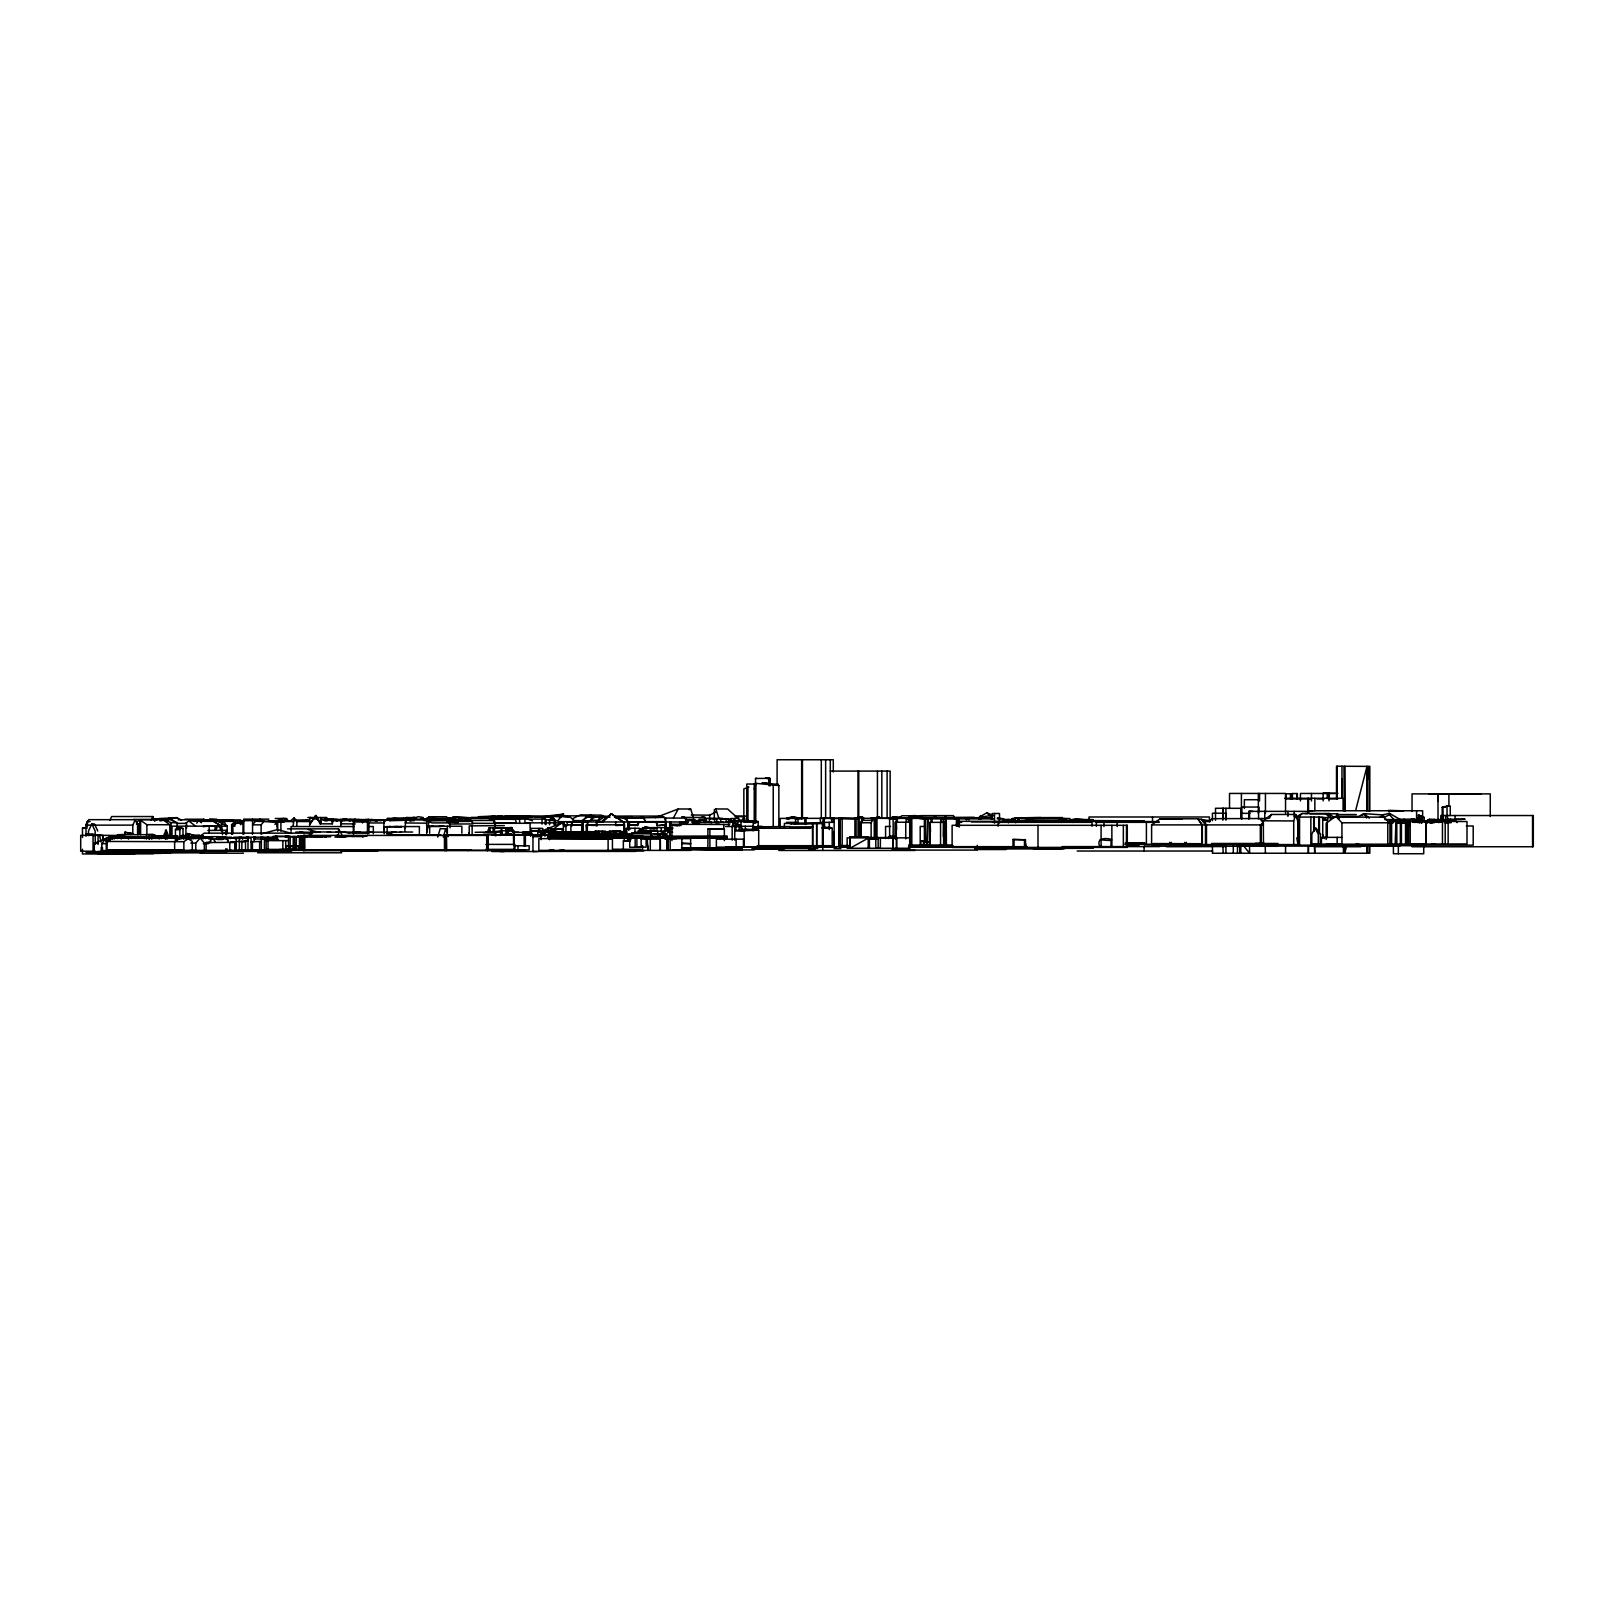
<?xml version="1.0" encoding="UTF-8"?>
<svg xmlns="http://www.w3.org/2000/svg" width="1614" height="1614" viewBox="0 0 1614 1614"><rect width="100%" height="100%" fill="white"/><g stroke="black" fill="none" stroke-linecap="round" stroke-linejoin="round"><path stroke-width="1.5" d="M242.988 834.216L242.988 824.714M368.254 819.387L368.254 821.849L368.315 819.367L365.329 820.82M665.291 821.97L665.291 829.737M514.18 850.517L514.059 830.887L511.759 831.149L510.629 827.72L489.143 827.841L487.509 831.835L501.228 831.432L502.358 827.72M896.678 818.217L896.678 819.912L895.225 818.137L906.947 818.096M1368.934 779.037L1369.055 766.428L1369.055 811.075M1342.243 778.694L1341.96 798.284L1341.96 766.226M943.363 836.375L943.585 822.353L943.827 845.716L943.827 822.353M911.103 832.158L910.821 818.056L911.164 846.059M925.044 827.014L924.661 822.252M587.133 832.481L586.386 824.815L586.386 832.279M624.396 832.481L624.315 824.815L586.386 824.815M1437.731 801.452L1438.013 793.886L1438.013 821.587M945.602 825.783C947.438 823.18 944.029 816.442 945.703 818.298L945.703 845.716M956.275 825.803L956.678 818.318L944.735 817.975M1366.554 817.995L1366.675 816.341L1363.164 814.001L1357.233 817.168M1225.551 818.237L1225.934 813.234L1212.417 813.234L1212.417 820.739M1409.829 826.106L1410.212 821.465M485.733 831.835L494.267 831.835L494.711 827.72M302.564 831.835L299.861 831.815M221.017 830.322L221.38 827.518L219.363 827.518M468.746 834.095L468.907 832.945M669.144 838.049L670.052 831.271L667.611 830.665M487.287 832.441L495.538 832.421L495.054 835.749L495.054 832.763L483.534 832.763M555.478 835.527L556.104 831.351L549.022 831.351M340.312 831.997L342.854 832.017M619.897 834.64L620.502 830.847L613.381 830.847M1417.899 821.587L1419.029 815.171L1417.052 819.609M325.524 817.531L325.524 821.022L321.509 819.327L320.157 823.806L332.242 823.846L332.242 819.408L337.387 820.921L333.594 819.327L321.509 819.327L320.157 823.806L315.517 815.474L309.485 824.774L316.001 815.474L320.742 823.503L320.742 817.531M1419.775 823.14L1420.199 821.042L1422.095 821.042L1421.652 823.12M164.951 836.254L166.262 830.181L162.207 838.271M426.56 825.258L426.923 821.667M427.307 820.053C426.943 822.757 431.402 813.839 426.56 832.703M1344.765 845.797L1344.805 853.241L1346.641 845.998M1355.821 809.845L1366.997 766.388L1366.816 811.075L1366.816 766.428M1391.409 822.999L1391.994 820.739L1389.735 822.999M928.312 818.177L927.364 845.716L927.283 818.177M321.509 819.327L320.157 821.95M274.541 840.39L275.933 835.709L272.988 840.39L273.634 838.715L274.541 839.926L273.25 839.926L273.25 836.314L290.197 836.314L290.137 849.408M437.737 837.061L440.198 828.728L445.726 828.728L448.167 836.617M443.285 837.061L445.726 828.728M332.242 823.846L333.594 819.327M320.742 821.889L314.669 817.531M730.355 822.817C728.136 818.681 734.612 820.618 736.206 824.774L739.474 824.734L738.97 830.665M219.302 821.344L220.109 820.194L232.134 820.235M1293.702 844.566L1293.702 820.941L1295.78 814.465L1271.469 814.465L1263.318 820.759L1263.459 844.566M736.206 824.774L735.621 831.049M289.995 821.324L294.192 817.814L293.022 826.368M754.242 788.923L755.937 783.758L754.242 783.839L754.242 823.483M426.661 819.549L428.941 816.745L446.352 816.745L449.903 819.791M505.606 817.753L510.105 816.018L510.71 817.713L510.165 815.958L505.969 817.834M733.644 821.829L732.171 826.509L732.171 840.168M511.719 819.367L515.269 819.307L516.48 822.958L493.743 822.878M154.883 834.72L152.967 835.971L163.68 835.729L160.351 836.294M613.966 832.098L615.701 831.634M524.873 817.753L529.796 816.018L530.845 817.047M210.688 821.344L211.918 819.771L214.864 819.771L227.211 826.166L227.211 833.106M744.256 822.01L748.634 821.304M1431.073 821.405L1432.062 822.979L1432.829 821.546L1430.105 822.979M1309.963 813.819L1337.562 813.819L1335.444 817.128M1322.976 820.295L1327.535 820.154L1329.331 813.496L1302.276 813.496L1296.203 816.825M550.737 831.815L557.778 831.533M450.064 827.841L448.753 819.952L406.748 819.952L405.356 822.958L426.56 823.16M109.853 820.437L111.669 816.543L152.826 816.543L154.662 820.537M151.01 820.457L152.826 816.543M97.768 830.988L94.48 824.008L91.816 823.947L88.488 830.988L88.488 835.548M132.792 825.117L135.354 819.67L88.73 819.67L86.147 825.158L132.792 825.117L132.792 832.421M737.82 830.282L753.738 829.071L752.81 830.665M362.404 822.958L363.715 820.235L389.64 820.073L385.181 820.235L383.89 822.958L369.566 822.958M186.659 835.709L188.656 835.144M1391.026 822.696L1392.136 821.102L1395.969 821.123L1395.162 844.667M860.544 836.758L860.544 822.797L862.663 820.376L862.663 817.047L858.043 817.047L858.043 836.415M548.094 831.815L545.048 831.533M356.23 821.123L358.167 819.468L362.081 820.134M638.014 821.97L637.328 825.682L639.346 821.929L655.889 821.909L657.362 825.682L657.362 821.97M673.482 817.814L678.243 808.977L690.651 808.977L693.576 817.975M1269.431 818.197L1271.469 814.465M1315.067 828.184L1311.819 834.135L1311.819 843.799L1320.353 843.799L1320.353 834.135L1316.096 828.143L1315.067 828.184L1318.315 834.135L1318.315 843.799M966.423 819.872L967.29 818.278L968.925 819.872M159.241 836.113L161.682 835.931M221.703 824.451L223.721 821.001L226.706 826.166M859.294 836.536L859.132 816.987L861.775 817.007L862.663 820.376L871.6 820.356L872.589 818.298M590.421 820.316L592.62 816.684L610.072 817.007M600.327 816.684L598.048 820.316L593.468 820.235M274.965 824.492L276.398 822.252L283.963 822.252M871.136 839.078L871.136 822.716L873.779 818.56L875.333 819.488L875.333 838.554M196.706 823.16L198.905 819.791L201.447 822.757M550.757 818.621L549.527 820.477L553.198 820.477L554.167 819.024L550.757 818.621L550.757 819.872L553.985 816.2L569.984 816.926L574.181 820.699M547.57 832.804L548.074 827.558L550.959 828.708L550.959 830.928L555.377 830.665M1296.768 837.827L1297.999 844.566L1297.999 820.094L1298.725 844.566L1151.609 844.566L1151.609 824.895L1160.143 818.762L1182.215 819.105M1396.211 844.667L1396.211 823.1L1397.845 820.739L1401.981 821.465M1400.367 844.667L1400.367 823.1L1401.981 820.78M1438.215 821.99L1434.261 819.993L1438.377 822.373M639.608 830.322L643.562 828.143M789.629 826.953L812.71 826.792M175.442 839.361L175.442 829.697L176.995 827.498L183.007 828.507L183.007 837.605M179.84 839.361L179.84 829.697L181.373 827.498M1412.714 820.699L1413.844 819.105L1417.475 821.869M1401.416 844.667L1401.416 823.241L1403.03 821.022L1407.126 821.062L1407.206 844.667M1405.552 844.667L1405.552 823.241L1407.126 821.062M1425.808 821.465L1425.808 844.667L1387.778 844.667L1387.778 823.221L1389.432 820.921L1391.611 820.921L1391.611 844.667M1389.936 844.667L1389.936 823.221L1391.611 820.921M225.133 836.879L217.93 836.879L216.316 839.078L223.499 839.098L225.133 836.879L228.32 841.076M1410.212 844.667L1410.212 820.84L1406.662 823.059L1406.662 844.667M1408.598 844.667L1408.598 823.059L1410.212 820.84M121.252 838.998L123.007 836.617L144.655 836.859L143.364 838.372M218.334 837.242L217.144 838.856L218.354 837.242L219.807 838.796M195.657 838.473L196.868 836.839L198.32 838.513L196.969 836.96L195.657 838.433L187.224 838.473M211.293 837.242L210.102 838.836L211.434 837.303L202.194 837.182M172.738 838.412L173.929 836.819L175.401 838.352M1445.841 822.858L1448.585 819.226L1461.477 819.448M215.388 841.782L212.544 838.11L208.246 843.678L203.283 843.678M101.803 850.578L101.803 843.638L106.1 838.11L212.544 838.11M105.656 840.571L108.582 836.839L122.946 836.879M114.211 838.998L115.905 836.839L117.318 838.594L115.905 836.879M622.984 835.144L625.506 834.539M135.818 838.412L137.15 836.698L135.818 838.372M266.149 839.32L267.823 837.182L269.235 838.816L267.823 837.182L266.149 839.361L266.149 850.82M549.829 827.558L548.578 829.152L547.57 828.305M226.626 838.493L219.383 838.433L218.072 836.657L216.316 838.877L211.595 838.877M209.255 838.877L211.01 836.657L218.072 836.657M158.676 838.412L159.927 836.859L161.339 838.493L159.927 836.859L158.676 838.372L151.111 838.352L152.362 836.839L197.372 837.283L196.04 838.655L197.311 837.242M1446.911 823.241L1448.404 821.425L1448.847 822.999M185.63 838.715L186.861 837.222L188.253 838.856L187.042 837.081L185.63 838.614M193.176 838.715L194.426 837.222M993.659 815.716L986.921 812.77L979.194 817.188L981.534 817.188M167.412 837.162L166.121 838.715L167.331 837.303L158.414 837.323L159.826 838.675M264.111 821.264L255.557 821.264L252.551 824.835L261.125 824.835L264.111 821.264L274.521 821.788L277.426 824.492M554.167 820.053L557.476 820.981L561.672 816.2L569.984 816.926M741.048 829.858L742.42 829.192L742.884 830.665L744.094 829.233L744.296 846.987M1444.328 821.365L1448.868 821.546M251.078 841.822L252.066 841.6L252.066 850.558M195.758 850.376L195.758 843.093L200.136 838.029L204.353 842.992L204.353 850.376M1450.704 819.226L1447.536 822.878L1450.704 819.448M410.36 819.549L414.778 817.733L412.054 817.592L411.066 818.742L418.611 816.684L423.393 817.592M737.295 830.564C731.203 829.697 744.357 832.663 745.345 829.253M1449.009 821.223L1447.778 821.425M188.092 838.433L189.403 836.96L210.909 836.879L212.362 838.493L211.01 836.657M230.156 838.675L231.468 837.222L216.922 837.141L218.233 838.877L216.922 837.141M237.944 838.614L239.235 837.202M222.591 838.655L223.902 837.222L225.274 838.675L223.902 837.222L222.591 838.614M609.003 817.108L603.111 817.087L598.048 821.829L601.619 821.829L606.057 817.693M1427.381 823.16L1429.036 821.365L1427.361 821.506M906.362 819.791L909.711 816.159L920.222 816.442M144.715 838.634L146.027 837.222L153.35 837.222M181.393 820.094L176.995 817.673L159.362 818.54L154.46 821.022M1362.196 815.534L1363.971 813.638L1383.218 814.949L1389.251 813.254L1400.286 819.549L1384.832 819.549M914.896 817.693L916.349 816.159M220.997 830.786L220.997 826.166L213.008 820.961L221.683 826.166L221.683 830.786M426.661 818.237L428.941 819.549L430.333 818.116M590.421 821.062L594.335 816.805L603.192 817.491L586.286 816.805L582.291 821.062M243.411 823.543L241.192 823.322M545.936 824.734L546.359 819.448L545.189 819.448M242.483 823.725L237.319 822.212L235.14 824.351L231.629 824.633L231.71 834.156M907.794 818.5L910.659 815.776L919.637 817.471M797.094 818.318L805.245 818.338L805.547 823.039M898.917 818.54L901.822 815.776L910.659 815.776M210.244 821.344L211.918 819.771M199.833 836.334L204.252 833.147L312.491 833.147L306.62 836.617M306.842 837.464L312.41 833.167M602.103 822.131L611.444 813.698L623.912 822.272M602.506 822.131L611.444 813.698M924.54 845.716L928.312 842.165L923.39 841.56L923.39 845.716M341.361 837.101L337.245 835.205L335.026 837.283M336.701 837.182L338.799 835.205M218.879 821.344L220.109 820.194M601.518 821.929L606.703 817.087M1297.192 818.016L1302.276 813.496M543.454 818.318L545.996 816.079L561.874 816.482L512.546 816.462L511.719 819.125M545.936 819.851L549.527 819.892L553.884 816.079M183.128 850.053L106.302 850.053L106.302 841.398L110.539 838.776L112.415 839.381M136.423 822.474L139.692 819.69L162.994 819.69L169.833 824.754L169.833 837.101M370.373 820.82L371.926 819.549L381.247 820.82M426.661 818.601L431.684 818.076L431.967 819.549M821.929 823.422L789.67 823.422M237.319 822.212L235.14 823.987L237.339 822.212L240.567 823.14L240.567 824.714L240.425 823.1M1072.18 819.589L1072.18 820.86L1069.618 818.5L1012.402 818.54L1010.646 820.739M1399.459 819.266L1413.844 819.105M1411.181 819.327L1421.167 819.367L1425.525 821.465L1429.419 819.266L1434.745 819.327M185.348 823.564L188.777 820.961L213.008 820.961M367.589 819.71L342.773 819.307M1449.453 822.615L1454.658 819.246L1465.109 819.287L1462.345 818.762M554.389 828.345L561.228 823.16L565.303 825.279M1263.419 821.102L1260.11 818.702L1263.379 823.322L1261.26 824.895L1261.26 844.566M1263.379 823.322L1260.332 824.895L1260.332 844.566M1334.556 817.108L1336.513 817.148L1341.94 822.777L1389.311 822.777L1383.904 817.148L1334.556 817.108L1326.163 823.322L1326.163 839.502M1380.091 817.249L1383.218 814.949M888.426 838.554L889.475 836.133L894.398 836.113M1380.555 816.946L1384.106 814.364M946.409 845.716L946.268 817.188L945.259 817.087L943.766 818.177L943.585 845.716M943.121 819.448L946.268 817.188M165.374 820.598L169.288 817.814L176.995 817.673M341.321 820.78L343.096 819.549M269.78 839.139L273.634 838.715M107.049 850.053L107.049 841.459L183.855 841.701L188.192 838.735L192.268 841.358L192.268 850.235M789.912 826.55L755.413 826.812L752.951 828.264L810.934 828.264M174.635 841.701L179.013 838.735L174.635 841.479L174.635 850.235M206.108 820.921L203.828 819.226L200.297 821.909M279.888 820.437L282.975 818.399L287.534 819.307M754.404 828.264L755.413 826.812M107.049 841.459L110.115 839.562L110.115 841.479M509.782 817.753L521.746 815.938L523.299 817.753M1412.936 822.353L1418.121 822.172L1417.112 822.212M879.388 816.724L874.606 818.076L879.388 816.724L879.388 818.298M1383.844 817.531L1389.795 814.525L1389.251 813.254M868.655 837.868L850.013 848.258L850.013 836.778M644.975 828.325L649.474 827.78L644.975 827.114L645.297 828.143M689.178 809.744L690.651 808.977M738.889 819.166L727.611 808.977L715.809 808.977L714.336 809.744L714.336 819.771M603.535 817.108L586.286 816.805M691.236 815.009L709.635 815.151L716.051 811.923M453.635 819.549L452.404 819.872L459.909 819.387M793.16 823.987A34.217 7.324 2.8 0 1 802.4 823.765L821.929 823.16M1363.971 813.638L1369.338 818.157M260.076 819.488L262.618 820.78L260.076 819.145M278.354 819.488L280.897 820.78L280.897 831.19M1343.03 846.725L1346.984 844.808M572.627 818.641L580.495 814.868L601.679 815.171L605.169 817.652M992.348 816.906L989.564 815.695L981.332 817.108L980.263 815.897M893.167 819.004L894.317 819.044L889.354 819.065M506.171 835.346L505.767 828.426L511.759 827.558L511.759 831.149M513.615 843.84L513.413 830.948L511.759 828.143L502.539 828.083L511.759 827.558M323.002 836.677L319.895 836.879M321.59 836.798L323.002 836.153M159.927 820.901L169.551 819.327L177.096 822.716L177.096 828.325M165.516 821.082L169.551 819.327M231.629 824.633L235.604 823.079M94.278 852.575L94.278 843.295L107.129 838.009M754.242 783.839L755.655 783.294L755.352 821.123M755.352 783.294L778.856 785.514L778.856 826.166M748.896 787.007L743.852 788.923L743.852 821.647M655.324 817.693L678.243 808.977M450.145 822.333L451.335 821.909M335.369 819.65L346.687 819.145L349.915 821.163M287.11 836.738L290.137 836.698M1068.892 820.658L1075.913 818.802L1084.245 819.589M285.436 836.314L288.724 836.213M520.596 818.359L514.604 818.661L515.592 819.125M547.469 816.805L535.182 817.309L554.127 816.26M514.604 818.661L518.215 819.125M517.247 817.531L530.986 816.623L520.454 817.41M188.374 835.447L185.247 835.507M628.673 817.592L631.639 816.684L614.611 816.785M384.939 820.759L393.897 818.116L404.408 818.56L398.255 819.428M801.391 818.379L791.284 816.966L787.45 818.883L789.569 818.883M1100.203 839.704C1129.78 843.335 1091.568 830.907 1100.203 847.37M733.462 820.033L734.693 820.699M116.995 852.575L121.736 851.284M262.134 833.692L277.588 829.556L291.811 833.49M1442.19 816.704L1442.19 807.282L1447.032 806.032L1450.26 806.032L1450.26 815.534M327.581 819.347C337.064 819.065 345.214 821.385 355.443 819.145L358.712 821.183M1309.337 811.055L1311.012 810.632M450.548 819.065L447.502 819.065M912.757 817.713L921.029 815.635L953.471 815.635L954.762 818.944M338.072 836.899L367.205 835.749L362.605 836.879M324.717 819.347L333.23 819.206M495.579 823.927L494.388 820.457L464.993 820.457L471.006 818.52M503.064 817.552L510.892 815.695L516.863 817.229M495.014 817.531L502.761 815.695M952.764 817.592L974.13 817.309M243.512 841.6L247.991 841.136L241.051 841.6L247.991 841.136M605.391 835.427L607.429 834.983M324.717 837.02L326.21 837.02M643.704 817.572L622.883 818.258L643.704 817.572L645.277 822.151L627.644 821.95L626.131 817.572M655.708 833.853L654.174 834.156L666.925 833.853L548.72 833.692L548.72 838.634L612.412 839.078M1058.824 818.419L1062.617 817.592L1040.405 817.592M768.829 778.311L769.111 785.877M769.636 784.101L769.636 778.311L768.789 784.101L778.352 784.101M755.655 823.281L755.513 778.493L756.643 778.251M386.553 833.752L392.162 832.965L388.369 833.752M277.689 821.566L284.831 820.174L293.022 821.546L277.689 821.566L277.689 831.19M554.207 815.958L563.831 814.102L543.373 816.422L543.373 818.096M680.987 825.622L680.987 822.676L687.241 823.1L687.241 819.448L694.847 819.448L694.847 822.535L699.326 822.555M728.62 826.166L728.62 821.546L731.929 821.284M707.9 849.892L707.9 829.071L724.161 828.688M486.984 817.309L493.319 816.119L499.694 817.37M494.106 817.632L502.115 816.119M623.347 849.287L623.347 841.096L630.993 839.683M630.227 840.208L625.869 841.096L630.247 841.116M409.936 820.356L414.052 820.78M409.714 820.658L414.052 819.872M665.049 838.998L676.569 838.634M155.912 835.971L157.365 835.729L157.365 837.969M448.753 819.952L429.405 820.537M1323.157 800.867L1323.157 793.321L1329.028 793.18L1329.028 800.867M1329.028 793.18L1327.273 793.483L1327.273 798.486M1014.359 818.016L1040.425 817.41M744.316 819.912L745.123 821.486L758.177 821.566L758.177 826.328M1249.075 818.903L1249.075 811.499L1252.787 811.358M82.475 837.484L82.475 828.083L86.631 827.437M330.688 832.037L319.31 831.916M499.997 834.841L511.537 833.57M503.306 834.841L509.479 833.893M640.697 817.854L664.242 817.39L665.694 821.627L645.277 821.647L643.825 817.39M548.72 850.396L553.622 849.67M317.171 836.536L315.012 836.798M291.791 846.402L296.169 845.938L294.918 845.938L295.1 849.63M493.501 817.148L495.881 816.805M235.805 823.059L243.29 823.201M623.993 828.749L630.045 828.567L623.993 828.749L623.993 832.804L625.364 832.804L625.364 828.567M299.094 836.758L302.383 836.536L302.443 849.69L301.092 838.877M300.708 836.758L302.383 836.536L276.498 836.597M559.029 850.396L563.911 849.791M798.527 818.157L797.013 818.338L804.498 818.157M523.582 835.265L530.683 834.398M531.49 834.7L526.729 835.084M530.683 836.294L530.683 831.271L540.972 830.464L541.215 839.683M540.972 830.464L530.683 831.271M331.173 820.699L334.037 820.376M737.295 818.217L738.506 818.096M733.402 821.869L737.396 826.509L737.396 821.566L753.193 821.708L753.193 828.607M626.151 841.257L630.247 840.813M647.234 839.159L650.301 838.836L650.301 850.396M447.986 817.955L452.949 817.915M659.521 825.46L665.957 824.774L656.676 825.682M1079.443 820.295L1081.501 820.094L1078.979 820.094M239.679 821.889L243.795 821.486M505.202 816.866L515.713 815.938M705.076 822.192L709.333 821.829L709.333 818.883L716.777 818.883L716.777 822.212M705.177 822.394L707.235 822.212M426.742 833.389L426.742 826.509L429.647 826.267L461.866 826.227L461.866 833.207M433.137 826.267L431.826 826.227M444.112 826.267L439.311 826.227M1408.114 821.244L1410.071 821.082L1410.111 822.494M286.162 849.448L286.162 846.261L298.207 846.039L299.518 846.261L299.518 849.63M1433.272 822.293L1442.452 821.627L1410.111 821.627M397.306 818.923L405.598 818.338M405.76 818.923L414.011 818.338L386.997 818.52L411.913 819.065L408.867 818.52M1435.007 821.627L1438.76 821.365L1438.76 822.595L1436.036 821.546M420.77 819.065L431.967 818.298M394.583 826.55L398.133 826.55M291.791 846.2L294.918 845.998M195.112 835.507L199.874 835.366L193.801 835.608M384.273 833.732L384.273 826.832L387.138 826.63L419.378 826.55L419.378 833.55M398.739 826.832L401.644 826.55M565.929 832.804L565.929 824.895L582.634 824.774L570.892 824.774L570.892 832.32M352.8 820.719L369.162 819.831M361.395 820.719L377.777 819.831M1002.395 820.699L1013.148 820.497M1414.752 822.353L1418.121 822.172M795.964 818.56L807 817.995L796.448 818.318M605.714 835.184L609.305 835.003M87.761 835.285L98.05 835.084M501.228 831.432L493.138 831.835L493.138 827.7L502.358 828.123L501.228 828.123L501.228 831.432L492.492 831.835M799.818 818.399L799.535 818.379M1442.19 807.282L1445.519 807.202M744.296 830.665L758.701 830.221L758.701 846.987M389.377 820.739L403.298 820.336M746.112 821.324L756.744 821.425L742.864 821.344M338.214 836.859L339.686 836.798L337.951 836.819M896.718 837.868L896.718 848.258M223.721 821.001L199.712 821.082M755.594 827.498L753.133 827.498M305.732 820.255L309.585 820.154M206.128 850.316L206.128 842.548L211.515 842.407M206.128 842.548L235.24 842.367L235.24 850.316M500.441 816.866L505.323 816.745M841.681 818.197L839.784 818.399L839.966 845.534M106.302 841.398L108.582 841.479M641.787 831.008L643.361 831.936L637.974 831.008L656.999 831.19L656.999 827.619M978.81 818.923L981.231 818.883M991.016 818.923L993.437 818.883M937.29 818.096L925.044 817.955L925.851 841.015M550.959 828.708L562.519 828.971L551.201 828.971L548.074 827.558M1407.146 821.889L1403.434 821.566M822.252 827.619L826.751 827.538M726.179 818.722L726.179 822.071L728.459 822.071L728.459 818.722L720.812 818.722L720.812 822.111L723.153 822.03L720.812 821.929M827.215 827.538L829.354 827.518M650.301 838.836L644.389 838.513M133.538 833.752L124.903 832.279L124.903 834.519L117.318 834.741L151.736 834.66L151.736 839.139M829.657 827.518L832.199 828.264L832.199 845.696L757.148 845.696M794.088 818.459L804.075 818.338M349.37 819.468L351.227 819.448M737.396 821.566L738.223 826.509M98.071 844.384L98.05 835.265L80.7 835.386L80.7 851.203L95.569 851.203M616.427 836.516L612.432 836.556L612.432 849.246L640.778 849.287M795.601 818.641L801.896 818.379M582.291 820.86L590.421 820.78M758.177 821.566L747.282 821.284L753.193 821.708M860.544 822.797L871.136 822.716M215.57 820.416L219.867 820.8M726.179 822.111L732.211 822.071M643.925 828.587L647.214 828.567M280.897 820.78L268.287 820.78L278.314 820.981M911.406 846.059L911.406 818.258M1368.591 845.393L1407.569 845.191L1401.598 844.949M413.265 817.209L414.516 817.209M344.65 820.517L335.47 819.408M627.241 820.759L627.644 821.95M688.109 821.909L680.967 821.929L678.969 825.682L670.395 825.137L670.395 821.97M344.064 832.138L347.817 832.804M727.188 836.395L547.59 836.617L547.59 837.969L727.188 837.767L549.466 837.969M681.612 847.733L742.117 848.641L742.117 849.993L681.612 849.085L681.612 847.733L716.475 848.157M742.117 848.641L732.655 848.682L732.655 850.033L742.117 849.993M681.612 849.085L716.475 849.509M1249.075 811.499L1250.971 811.499M332.242 819.408L338.436 819.65M294.353 820.679L303.029 820.679M747.282 821.284L748.331 821.284M1007.822 819.488L1007.822 820.618L1014.964 820.618L1015.67 822.817M958.857 826.65L958.857 821.869L961.722 822.434M587.335 825.117L596.373 825.521L596.373 821.97M82.475 828.083L87.257 828.063M640.334 829.273L639.527 830L643.361 830M609.85 832.743L605.311 832.743L610.112 831.351L610.112 835.81M540.851 833.51L545.25 833.51M148.649 834.478L153.37 834.478L151.736 834.66M299.458 849.509L299.458 836.617L297.682 836.314L299.094 836.597M635.755 836.032L632.002 836.032L636.905 836.334L636.905 847.289M330.688 836.778L309.323 836.677M549.466 836.617L727.349 836.375M1013.007 847.189L1013.007 839.482L1025.475 839.784L1025.475 847.451M230.499 842.367L235.24 842.367M286.767 849.61L288.482 849.61M290.157 849.61L291.71 849.61M294.192 849.61L295.786 849.61M830.302 771.088L890.161 771.088L890.161 818.177M755.513 778.493L769.636 778.311M769.111 778.553L765.54 778.19L770.181 778.553L770.181 785.877M755.937 784.041L746.778 784.041L746.778 821.687M1323.157 793.321L1337.905 793.321M1335.04 793.463L1300.44 793.463L1300.44 800.947M1285.551 793.745L1290.837 793.745L1290.837 798.728M1428.935 794.048L1480.865 794.048M1284.623 798.284L1343.09 798.284L1343.09 810.611M1285.551 798.91L1310.951 798.91M1316.822 798.93L1324.085 798.93M1337.905 798.93L1329.089 798.93L1329.089 793.321M1259.283 799.717L1244.354 799.717L1244.354 808.453M1388.464 810.349L1403.676 810.853L1388.464 810.753M1309.257 810.753L1422.64 810.753L1422.64 818.237M1310.225 811.358L1248.752 811.358L1248.752 818.802M1240.843 813.335L1249.962 813.335M1304.899 813.537L1307.885 813.537M1336.876 814.545L1356.285 814.545M551.806 815.857L594.214 815.857M529.796 816.018L489.93 816.805L525.276 816.724M614.732 816.119L661.861 816.079M736.266 816.079L745.648 816.079M527.738 816.018L532.196 816.946L504.799 816.321L520.233 816.623M600.469 816.2L609.184 816.2M1336.997 816.361L1357.576 816.361M735.076 816.664L744.498 816.664M921.856 816.704L909.711 816.159M901.016 816.987L892.139 816.987L896.859 817.43M934.103 817.209L943.726 818.883M1294.085 817.067L1322.734 817.067L1322.734 838.17M307.85 817.531L326.855 817.531L326.855 821.062M470.965 817.39L499.715 817.471M684.861 817.43L705.177 817.43L706.125 820.578L685.829 820.578L684.861 817.43L681.653 816.765M934.688 817.41L912.435 817.229L922.219 818.883L992.227 818.863L992.227 813.496L999.51 813.496L999.51 823.1M412.054 817.592L406.203 817.592L416.372 818.076M500.663 817.713L476.977 817.471M992.348 817.794L935.252 817.451L943.544 818.843M481.497 818.197L452.727 817.007L481.981 818.399M532.64 820.86L524.953 818.197L519.607 818.197L519.607 823.342M663.072 816.805L665.694 818.076L685.829 818.076L685.829 822.858M807 817.995L805.023 817.995L805.023 823.019M839.966 818.48L857.841 818.762L820.316 818.197L820.316 823.019M859.294 818.116L854.895 818.116L854.895 836.536M861.452 818.076L864.257 818.621L861.775 817.007M870.551 818.217L889.153 818.298M890.06 818.116L959.16 818.177L959.16 826.691L958.857 821.869M974.17 818.197L981.514 818.197M275.207 818.5L286.525 818.399M505.949 818.5L510.589 818.5M704.834 818.298L722.204 818.298M738.647 818.5L731.102 818.5L731.102 821.728M742.682 818.258L745.002 818.258M821.022 818.338L780.167 818.399L780.167 827.78M840.733 818.338L824.068 818.318L824.068 822.353L824.068 818.177M957.506 825.904L957.506 818.48L945.703 818.298L945.925 845.716L945.925 818.177M967.29 818.278L965.535 818.278L966.483 819.226M1268.12 818.5L1212.316 818.681L1209.451 820.759L1197.709 818.802L1160.143 818.762M153.29 818.843L158.152 818.843M399.788 818.863L434.892 819.287L421.234 819.287M452.626 818.621L446.11 818.621L451.94 818.782M873.779 818.56L872.69 818.56L875.333 819.488M997.23 818.863L1003.888 818.863L997.351 817.794M151.958 819.226L156.578 819.226M184.944 819.226L203.828 819.226M268.852 819.145L243.795 819.145L243.795 834.156M489.203 818.903L511.9 818.903M133.458 819.448L154.803 819.448M371.926 819.549L365.51 819.549L374.206 820.275M492.573 819.307L515.269 819.307M1003.363 819.488L1014.964 819.488L1014.964 821.001L1026.746 820.255L1026.06 821.001M178.145 819.791L198.905 819.791M342.148 819.609L388.328 819.811M458.961 819.67L429.97 818.419L452.727 818.419L458.961 819.872M1071.716 819.589L1093.243 819.589M240.587 820.033L201.326 820.033L201.326 821.344L201.972 819.771L200.297 821.344L235.039 821.344L235.039 824.351L234.797 821.344L232.255 820.255M295.08 820.134L307.326 820.134L309.142 821.566L296.835 821.506M333.735 820.134L368.9 820.396M464.993 819.952L468.847 819.952M739.414 820.033L743.852 820.033M1026.06 820.154L1033.303 820.275L1026.746 820.255M302.524 820.537L308.738 820.537M326.633 820.376L344.185 820.316M1061.951 820.255L1054.709 820.941M1079.443 820.598L1087.029 819.589M1429.278 820.255L1449.816 820.255L1448.585 819.226M87.378 821.587L90.142 821.587M209.013 820.638L261.952 820.638M297.864 820.699L302.807 820.699M332.746 820.578L366.358 820.578L356.291 820.194M369.707 820.699L377.797 820.699M423.978 820.598L471.752 820.941L472.821 823.947L450.064 824.028L448.934 820.941L471.752 820.941M88.568 821.244L87.438 821.244L87.378 826.348M1144.346 820.921L1032.496 820.154M193.619 821.324L195.153 821.324M447.017 821.445L469.735 821.445L465.901 820.598M956.981 821.324L1158.832 821.566M1202.995 821.566L1210.359 821.566M274.521 821.788L255.557 821.264M558.545 821.687L587.839 821.687M726.925 821.728L732.171 821.667M971.426 821.889L1068.932 821.889M1153.385 821.768L1158.166 821.768M1405.37 821.687L1408.235 820.921M446.917 822.051L458.336 822.595M688.371 821.97L567.139 821.97L567.139 825.561M694.766 821.97L700.234 821.97M711.895 822.333L704.329 821.97L709.716 821.97M733.805 822.071L714.538 822.232L714.538 818.883M718.956 822.333L692.285 822.535L692.285 819.448M786.543 822.353L797.982 822.353L797.982 818.318M820.8 822.353L834.135 822.353L834.135 846.543L833.611 832.037M992.59 822.333L1090.519 822.333M1095.886 822.333L1159.255 822.333M177.096 822.716L171.023 822.676L163.539 819.327M450.064 822.898L432.169 822.898L426.56 821.102M524.469 822.858L563.548 822.858M680.987 822.676L683.307 822.656M699.326 822.898L692.285 822.535L694.847 822.555M561.228 823.16L542.062 830.928L548.498 831.008M1387.778 823.221L1389.936 823.221M1396.211 823.1L1400.367 823.1M1408.598 823.059L1406.662 823.059L1404.019 819.166M186.578 828.325L186.578 823.382L177.096 823.382L169.288 817.814M494.227 823.301L530.098 823.301M682.661 823.705L684.094 823.685M681.169 823.826L682.661 823.826M1401.416 823.241L1405.552 823.241M136.423 824.028L140.055 824.028L139.914 833.288L139.692 819.69M729.71 824.472L671.928 824.29L671.928 840.591M628.754 824.895L638.014 824.895M1151.609 824.895L1263.459 824.895L1262.39 823.382M215.106 830.443L215.106 826.287L220.472 826.429L220.472 830.322M504.355 825.642L469.23 825.864L469.23 835.144M227.211 826.166L171.992 826.166L171.992 837.747M1466.38 825.985L1473.199 825.985L1473.199 845.151L1243.083 845.151M215.106 826.287L220.472 826.429M353.829 826.55L291.045 826.55L291.045 831.331M368.315 826.55L373.318 826.55L373.318 833.732M426.742 826.509L441.227 826.509M725.614 826.509L741.048 826.509L739.474 824.734M757.591 826.328L762.03 826.328M890.484 826.449L885.582 826.449L885.582 838.554M925.125 826.469L920.202 826.469L920.202 845.716L953.128 845.716M384.273 826.832L401.644 826.63M822.394 827.498L830.625 827.498M644.975 827.114L649.474 827.78M502.539 828.083L510.629 828.083L513.413 830.948L508.854 830.948L507.22 828.143L508.854 830.948M822.131 828.264L832.199 828.264M640.556 828.628L646.649 828.628M654.941 828.628L649.655 828.628L651.572 828.728M183.007 828.507L176.995 827.498M287.595 828.85L338.577 828.85L341.744 834.357M672.594 828.648L670.032 828.648L670.234 850.396M707.9 829.071L724.343 829.071L724.343 840.652M175.442 829.697L179.84 829.697M220.271 830.02L222.147 830.02M207.823 830.443L226.545 830.322L226.545 834.72M505.767 828.426L509.762 830.524L507.22 828.446M595.102 831.129L605.391 831.129L605.391 834.337L607.429 834.337M641.787 831.19L662.809 831.19L662.809 835.729M670.052 831.008L663.354 831.008L663.354 835.588M580.294 831.634L590.764 831.634M610.98 831.674L626.333 831.654M310.756 832.078L315.456 831.916M317.09 831.956L318.583 831.956M391.657 831.876L396.318 832.32M400.171 831.977L412.659 832.057M546.379 831.815L583.098 831.815M587.96 831.856L613.784 831.694M620.341 831.714L623.993 832.804L620.341 832.118L622.923 831.714M295.826 832.098L316.485 832.36M327.4 832.138L401.099 832.138M475.121 832.299L487.287 832.138M512.727 832.199L518.699 832.199M524.167 832.279L531.652 832.279M541.436 832.279L546.016 832.279M557.153 832.441L586.286 832.481M587.435 832.259L596.534 832.259M603.918 832.199L607.126 832.098M620.341 832.118L626.676 832.118M634.968 832.279L638.559 832.279M668.075 832.239L672.675 832.239M514.2 832.441L531.046 832.481M539.076 832.481L546.743 832.481M556.205 832.441L574.705 832.562M578.195 832.521L595.163 832.542M668.075 832.441L670.032 832.441M350.056 832.683L348.14 832.683L355.483 833.207M631.599 832.763L651.088 832.723L651.088 836.052L650.361 832.158L643.361 832.138M353.567 833.167L366.56 833.167M569.863 833.591L572.244 833.591M98.05 835.265L92.2 834.135L85.683 835.386L85.966 833.873M527.758 834.176L532.499 834.176M512.001 834.801L520.253 834.801M545.471 834.66L533.528 834.7L533.528 836.657M389.277 834.942L440.824 834.942M445.706 834.942L536.272 834.882M540.972 834.781L561.188 835.003M577.146 835.063L592.883 835.084M85.966 835.184L121.998 835.507M491.766 835.084L500.562 835.084M508.249 835.104L528.767 835.084M537.805 835.205L545.714 835.205M557.213 835.043L632.809 835.043M93.047 835.386L96.215 835.386M103.054 840.006L103.054 835.527L102.771 840.006M188.858 835.507L180.748 835.669L188.858 835.709M169.087 835.77L177.802 835.77M193.619 835.83L203.404 835.83M300.426 836.012L317.232 836.012M152.22 836.314L163.68 836.113M166.767 836.092L172.012 836.153M195.233 836.052L202.88 836.052M351.852 836.536L362.868 836.536M532.963 836.657L541.759 836.657M285.436 836.738L321.771 836.758M342.531 836.839L345.86 836.839M888.426 836.899L893.167 836.899L893.167 818.217M272.665 837.222L233.727 837.222L235.14 838.856M1341.94 837.363L1321.422 837.363L1321.422 844.102L1341.94 844.102L1341.94 822.777M143.525 837.605L153.31 837.605M158.192 837.605L167.997 837.605M866.395 837.545L891.876 837.545M111.749 838.029L200.136 838.029M206.572 838.029L210.506 838.029M217.93 838.009L234.434 838.029M239.679 838.009L251.078 838.009L251.078 850.558M218.273 838.09L242.665 838.191M612.412 838.634L538.834 838.634L538.834 850.396L690.631 850.396L690.631 838.614L664.827 838.634M869.401 838.695L878.157 839.24L869.401 838.695L869.401 848.258M273.351 839.361L254.104 838.856L254.104 841.701M641.141 839.098L660.328 839.159L660.328 850.396L660.227 833.692M108.4 839.562L110.115 839.562M217.285 839.522L222.51 839.522M1013.007 839.482L1025.475 839.784M266.128 840.612L288.482 840.612M623.347 841.096L628.189 841.257M231.024 841.701L236.269 841.701M237.298 841.499L241.858 841.499L241.858 850.618M252.43 841.701L261.347 841.519M928.312 842.165L923.39 841.56M190.856 843.093L195.758 843.093M1125.2 842.952L1144.346 842.952M1025.475 843.396L1026.282 847.451M1125.906 843.275L1146.404 843.275L1146.404 821.748L1103.996 821.748L1103.996 826.529M1255.389 843.376L1264.085 843.376M681.854 843.658L690.832 843.658L681.693 842.992M1153.385 843.557L1202.107 843.719M1211.549 843.476L1277.945 843.476M1356.285 843.698L1358.584 843.698M1432.223 843.759L1435.068 843.759M101.803 843.638L106.766 843.638M1408.195 844.082L1467.005 843.94L1467.005 821.546L1389.452 820.901M300.063 844.324L304.481 847.068L300.063 844.324L300.063 849.67M485.875 844.384L514.967 844.384L514.967 849.368L485.875 849.368M1124.837 844.283L1193.694 844.283M1326.163 844.183L1426.231 844.183L1426.231 821.566M908.521 845.05L952.361 845.05M1311.355 845.09L1357.576 845.09M839.784 845.534L848.924 845.534M1126.653 845.655L1139.06 845.655M1309.257 845.716L1316.076 845.716M1358.907 845.716L1424.194 845.716M293.042 846.402L289.289 846.018L289.289 849.448M514.16 845.797L529.19 845.797L529.19 849.872L514.16 849.872M909.267 846.059L928.716 846.059M1248.752 846.099L1316.984 846.099M1360.824 846.119L1399.863 846.119M301.354 846.18L304.481 846.18M795.359 846.16L801.533 846.16M1144.83 846.16L1277.36 846.281M299.518 846.261L295.1 846.039M743.852 846.805L848.46 846.704M910.054 846.624L1027.049 846.684M1062.173 846.604L1159.78 846.583M1166.519 846.725L1225.934 846.543M1238.12 846.624L1240.218 846.624M1316.116 846.725L1360.925 846.725M1412.048 846.745L1533.3 846.745L1533.3 815.534L1440.858 815.534L1440.858 820.356M636.642 847.128L646.145 847.128L646.145 839.098L643.038 836.213L629.722 836.294L629.722 847.289L641.141 847.189L641.141 836.334L636.642 836.092M725.614 846.987L762.03 846.987M831.371 846.886L833.51 846.886M840.067 846.886L849.327 846.886M908.46 846.825L1003.888 847.108M787.733 847.31L810.248 847.31M814.324 847.168L836.395 847.168M839.683 847.168L849.105 847.168M987.889 847.774L1015.67 847.774M975.744 848.076L1000.902 848.076M1010.646 848.117L1072.866 848.117M754.404 848.298L817.753 848.359M974.795 848.46L1007.035 848.48M1048.575 848.48L1093.243 848.238M752.104 848.621L785.07 848.5M834.034 848.561L840.894 848.561M1033.283 848.661L1061.73 848.661M752.124 849.125L773.691 849.125M808.574 849.125L815.07 849.125M1001.083 848.944L1064.09 848.883M266.128 849.408L296.411 849.448M681.693 849.489L690.832 849.489M752.951 849.206L783.738 849.206M974.795 849.186L976.571 849.186M279.303 849.509L305.248 849.61M314.71 849.791L320.399 849.791M380.44 849.811L395.773 849.811M404.932 849.771L471.006 849.811M977.216 849.529L1006.147 849.529M238.146 850.053L284.044 850.013M293.607 849.832L450.064 850.114M671.928 849.892L754.404 849.892M891.674 850.094L977.277 850.094L977.277 845.393M107.351 850.376L500.32 850.376M778.775 850.457L915.178 850.457M278.193 850.82L101.218 850.598L101.218 847.572L102.469 847.572L102.469 850.598M525.418 850.517L303.493 850.517L303.493 835.427L488.053 835.427L487.791 850.517M117.015 851.062L291.67 851.082M341.321 851.002L377.797 851.002M559.13 850.982L566.252 850.982M631.599 850.921L643.825 850.921M1077.184 851.022L1212.82 851.022M97.909 851.385L111.83 851.385M242.282 851.425L277.023 851.425M340.796 851.224L354.394 851.224M491.766 851.506L504.254 851.506M532.963 851.486L564.335 851.385M565.445 851.425L635.835 851.405M130.23 851.567L227.211 851.627M499.997 851.506L537.22 851.526M87.277 851.849L148.851 851.849M132.328 852.454L202.718 852.212M86.026 852.535L150.142 852.575M163.276 852.838L201.407 852.838M257.715 852.777L341.744 852.777M111.749 853.1L128.636 853.1M144.877 853.12L170.68 853.12M97.405 853.483L161.198 853.403M200.297 853.201L243.411 853.201M112.173 853.705L153.552 853.705M134.628 854.109L82.475 853.947L82.475 849.246M100.572 854.25L119.113 854.25M1322.976 817.552L1327.535 817.552M511.719 816.866L543.071 816.462L545.189 819.125L545.189 824.391M910.821 818.056L925.125 818.419L861.775 818.298L859.152 817.047M854.371 818.157L841.681 818.258M545.189 819.125L514.604 819.065L512.546 816.462M205.644 821.344L205.018 819.771L211.656 820.437M335.369 820.316L338.436 820.316M715.627 824.27L719.804 824.29M563.387 832.521L563.387 825.178L567.704 825.178M355.907 832.158L360.245 832.158M605.311 832.4L607.53 832.743M339.727 832.138L335.974 832.138M368.315 832.178L371.119 832.138M531.712 833.51L522.896 833.49L522.633 832.098L531.43 832.118M565.909 834.922L570.428 834.942M920.908 845.716L920.908 840.793L925.992 840.813M286.162 846.261L287.393 846.261M189.524 850.437L194.971 850.437M767.235 782.891L762.01 782.871L778.856 785.514M713.287 819.024L716.898 819.044M468.221 820.255L471.692 820.457L472.821 823.301L495.579 823.402M140.055 819.993L146.874 824.693L169.833 824.754M672.957 828.022L668.579 828.002L668.862 829.435M627.321 828.628L630.63 828.648M224.185 833.228L227.534 833.248M467.616 850.437L468.746 850.437M913.847 818.056L913.847 815.554L915.34 815.554M520.233 817.047L504.799 816.321M731.485 819.125L719.138 819.085L715.809 808.977M212.766 821.223L216.357 821.344M624.598 825.117L615.68 825.521L615.68 821.97M1293.702 820.941L1263.459 820.8M755.312 826.751L753.153 826.751M1054.709 820.679L1059.006 820.719M573.212 820.578L582.291 820.638L590.764 814.868L594.497 817.673M355.221 823.947L340.877 823.806L342.168 820.073L412.619 819.872M94.278 843.295L97.889 843.315M1325.356 813.577L1330.319 817.552L1334.294 817.592L1328.685 813.577M653.024 828.648L655.506 828.688M590.421 820.194L592.52 820.235M1383.904 817.148L1381.967 817.108M1061.144 820.255L1067.116 820.82L1064.473 818.54L1067.116 820.82L1064.473 820.275M765.54 778.19L770.181 778.553M335.934 820.114L348.644 820.194M217.123 819.307L209.417 819.307L227.413 820.295M1419.029 815.171L1424.194 817.451L1424.194 822.172M731.303 821.647L728.62 821.546M1424.194 817.451L1418 815.171M448.793 818.056L452.202 818.157M379.895 819.69L387.037 819.952M370.998 819.69L380.521 820.053M347.454 820.194L357.501 820.578M670.395 825.137L677.517 825.581M545.996 816.079L553.965 816.482M920.908 840.793L925.044 841.015M603.737 832.219L607.53 832.421M1322.189 817.794L1327.535 820.154L1322.451 817.794M490.918 820.255L494.388 820.457M615.6 817.652L623.791 818.116L627.644 820.759M546.5 816.281L551.06 816.805L528.847 816.281M1063.787 818.802L1066.592 818.964M379.25 819.811L387.38 820.295M789.307 817.471L785.978 818.641L793.705 816.966L801.896 818.58M412.68 819.387L414.415 819.509M336.479 820.154L340.554 820.437M235.039 821.344L234.797 826.247M635.876 825.48L629.48 824.895L629.48 821.97M85.683 833.873L103.054 835.527M825.622 818.197L826.731 818.197M670.052 831.271L667.611 831.008L667.611 827.619L642.654 827.619L642.654 831.513M557.153 832.32L558.726 832.501M562.297 832.501L560.724 832.441M738.223 821.566L735.823 821.244M298.187 849.852L303.19 850.437M706.468 821.97L711.895 822.656M498.222 816.018L504.799 816.946M563.387 825.178L566.756 825.561L565.929 824.895M582.715 832.481L581.161 832.521M704.329 821.97L706.468 822.333L706.468 819.226L699.064 819.226L699.064 822.515M386.614 819.811L390.507 820.497M364.744 819.811L368.638 820.497M124.903 832.279L133.337 833.752M297.682 836.314L300.769 836.617L300.95 849.69M284.79 836.637L286.606 836.617M286.223 836.637L288.038 836.617M751.781 830.282L745.89 829.132L745.345 830.665L745.345 826.267M406.748 819.952L410.924 820.78M702.009 816.765L705.177 817.43M695.049 821.123L699.931 822.131M310.09 817.471L316.384 818.984M288.442 836.698L287.05 836.597M96.073 834.882L98.05 835.386M876.987 818.419L875.938 818.137L875.938 838.554M470.743 818.399L493.743 818.52L493.743 823.221M957.506 818.48L955.226 817.955M890.484 818.419L888.85 818.298M308.335 829.556L317.131 831.896M229.491 849.852L233.284 850.901M294.676 836.859L293.284 836.456L293.203 849.408M294.959 836.456L296.351 836.859M201.508 837.141L187.163 833.51L198.583 836.98M758.701 830.221L753.213 828.386M310.09 817.531L314.286 818.843M738.97 830L741.048 830.665L741.048 822.071M623.448 834.539L625.143 835.144M686.777 822.01L688.25 822.555M259.652 821.102L256.989 819.811M469.835 819.347L466.749 817.834L458.759 818.459L464.993 820.457M683.247 816.805L685.829 818.076M791.405 824.088L789.67 823.18M276.398 822.252L277.426 829.616M611.04 813.698L623.488 822.272M337.245 835.205L339.808 837.121M1448.464 822.615L1444.389 819.529L1434.16 819.589L1435.512 821.546M188.777 820.961L195.617 826.166M156.316 837L154.863 836.113M1012.402 818.54L1014.964 820.739L1080.069 820.86L1080.069 819.589M647.174 837.989L648.102 850.396L647.718 845.837M428.941 816.745L431.765 819.549M510.629 828.143L513.413 830.948M174.897 837.303L176.309 838.776M1389.23 814.525L1394.012 819.549M225.899 837.242L227.352 838.796M217.93 836.879L219.383 838.493M203.868 836.879L205.341 838.493L203.889 836.839M986.921 812.77L989.564 815.695M182.705 837.263L184.117 838.836M175.401 838.513L173.929 836.819L172.738 838.211L180.304 838.231L181.494 836.859L183.411 838.998M253.781 837.242L255.194 838.897L253.822 837.081M1432.829 821.546L1433.999 822.979M733.745 820.981L736.73 824.653M1242.296 844.223L1249.559 853.241L1249.559 844.586M131.42 838.312L130.129 836.698L128.313 838.998L130.068 836.617L131.42 838.493M181.232 838.634L179.981 837.041L181.232 838.715M172.96 837.041L174.211 838.634M732.796 824.088L734.693 826.509M733.018 824.129L734.854 826.509L734.693 840.168M153.431 834.72L154.379 835.971M294.192 817.814L296.835 821.324L296.835 826.328M270.406 838.715L271.475 840.148M1201.24 819.125L1205.497 824.895L1205.497 844.566M1198.072 819.065L1202.329 824.895L1202.329 844.566M1203.479 820.759L1206.485 824.895L1206.485 844.566M1454.658 819.246L1457.099 822.615M1197.709 818.802L1202.107 824.895L1202.107 844.566M1429.419 819.266L1431.759 822.636M1427.906 819.67L1430.004 822.837M1428.955 819.609L1431.033 822.797M895.649 818.217L896.678 819.912M275.933 835.709L278.597 840.39M1395.969 821.123L1396.796 822.696M135.354 819.67L137.957 825.097M91.816 823.947L95.145 830.988L95.266 844.384M1391.994 820.739L1393.023 822.938L1393.023 821.566M1322.35 834.014L1324.428 838.513M650.361 832.158L652.036 836.052M913.847 815.554L914.856 818.056M1450.865 822.958L1450.865 821.546M1061.144 820.739L1061.83 822.454L1061.83 820.255M1072.18 820.719L1072.866 822.454M214.864 819.771L215.489 820.901M166.262 830.181L168.643 836.254M1337.562 813.819L1339.317 818.459M1392.136 821.102L1392.68 822.696L1392.68 821.465M87.438 823.16L87.075 822.151L86.026 824.472L86.026 836.153M1007.822 820.618L1008.508 822.817L1008.508 819.488M275.691 835.709L277.083 840.39L277.083 836.314M1295.78 814.465L1297.999 822.111M1329.331 813.496L1330.965 819.347M1390.663 820.961L1391.167 822.999M221.38 827.518L222.006 830.322M99.564 835.205L101.057 842.064M165.395 830.181L167.15 838.271M489.143 827.841L489.849 831.835L489.849 827.72M556.104 831.351L556.85 835.951M495.538 832.421L496.002 835.749M620.502 830.847L621.067 834.983M896.295 822.232L896.617 829.374M930.491 831.714L930.128 822.353L930.128 845.716M860.948 822.797L861.069 827.457M598.592 831.129L598.713 836.092L598.592 831.069M595.364 831.129L595.505 836.092M839.098 818.258L839.522 846.543L839.522 818.197M582.251 824.774L582.372 832.239L581.948 821.97M1308.248 845.716L1308.369 853.241L1308.551 845.756M1343.534 845.716L1343.615 853.241L1343.615 845.716M1314.643 853.241L1314.542 845.716L1314.845 853.241M233.949 826.247L233.889 821.344L233.889 826.247M839.522 818.258L839.623 830.04M234.292 826.247L234.534 821.344M232.577 833.994L232.315 824.431M1344.603 811.075L1344.361 766.428L1344.361 811.075M1366.997 853.241L1366.997 845.797L1366.816 853.241M1418.121 821.627L1418.121 822.858M834.135 818.258L834.135 822.353M1532.554 815.534L1532.554 846.745M1490.267 816.543L1490.267 793.886L1412.048 793.886L1412.048 811.499M1455.162 815.534L1454.981 820.336M1448.908 793.886L1448.908 806.193M1448.141 821.546L1448.141 843.94M1447.496 815.534L1447.496 820.336M1447.032 806.032L1447.032 815.534M1445.781 815.534L1445.781 820.336M1445.196 821.506L1445.196 844.082M1444.449 821.223L1444.449 822.656M1443.4 815.534L1443.4 820.336M1443.017 807.262L1443.017 816.664M1442.452 821.506L1442.452 844.082M1441.706 815.534L1441.706 820.235M1432.062 821.546L1432.062 822.979M1426.393 821.506L1426.393 822.817M1423.73 847.168L1423.73 853.725L1393.407 853.725L1393.407 844.99M1422.095 815.958L1422.095 820.921M1421.692 821.627L1421.692 822.858M1420.179 815.917L1420.179 820.88M1416.588 810.753L1416.588 819.609M1402.344 821.566L1402.284 822.979M1398.652 821.566L1398.652 822.979M1398.349 844.99L1398.349 853.725M1397.845 820.739L1397.805 822.091L1394.133 821.566M1396.796 821.465L1396.796 844.667M1391.167 821.566L1391.026 844.667M1369.822 811.055L1369.822 766.388L1336.513 766.226L1336.513 798.668M1369.822 845.797L1369.822 853.241L1212.417 853.241L1212.417 845.736M1369.055 845.797L1369.055 853.241M1344.805 766.428L1344.805 811.075M1344.805 845.797L1344.805 853.241M1344.543 845.797L1344.361 853.241M1337.159 837.363L1337.159 844.102M1337.118 766.226L1337.118 798.668M1330.319 817.552L1330.319 819.186M1327.273 820.134L1327.273 837.706M1319.445 817.067L1319.445 833.47M1318.739 817.067L1318.739 833.47M1314.845 798.284L1314.845 810.773M1314.28 817.067L1314.28 831.129M1313.715 817.067L1313.715 831.129M1313.09 810.753L1311.436 810.753M1311.476 793.463L1311.476 800.988M1310.85 817.067L1310.85 845.191M1308.551 798.284L1308.551 813.274M1307.784 798.284L1307.784 813.133M1299.512 817.067L1299.512 845.191M1299.29 817.067L1299.29 845.191M1297.353 798.547L1297.353 793.543L1292.088 793.543L1292.088 798.91M1297.031 793.543L1297.031 798.91M1294.125 811.358L1294.125 816.361M1292.411 793.543L1292.411 798.547M1290.494 793.745L1290.494 798.91M1287.952 811.358L1287.952 816.361M1285.894 793.745L1285.894 798.728M1285.551 813.375L1285.551 793.442L1229.525 793.442L1229.525 808.392M1285.551 845.756L1285.551 853.241M1265.437 793.442L1265.437 813.375M1265.194 845.756L1265.437 853.241M1264.791 811.358L1264.791 818.903M1259.545 793.442L1259.545 800.968M1259.001 811.822L1259.001 807.061L1241.751 807.04L1241.751 819.085M1258.557 811.358L1258.557 818.903M1258.355 793.442L1258.355 813.315M1249.559 813.335L1249.559 818.177M1241.408 793.442L1241.408 818.48M1240.843 818.399L1240.843 808.332L1215.503 808.271L1215.503 820.235M1240.843 844.586L1240.783 853.241M1240.218 845.817L1240.218 853.241M1239.935 845.696L1239.935 853.241M1237.474 844.243L1237.474 853.241M1233.298 844.243L1233.298 853.241M1225.934 808.271L1225.934 820.235M1225.934 845.736L1225.934 853.241M1223.251 808.332L1223.251 818.298M1223.251 853.241L1222.827 845.736M1222.827 808.271L1222.827 820.235M1209.411 821.849L1209.411 816.987L1089.026 816.987L1089.026 821.849M1186.351 842.347L1186.351 846.382M1184.777 842.347L1184.777 846.382M1171.3 842.326L1171.3 846.361M1169.686 842.326L1169.686 846.361M1152.537 816.987L1152.537 821.849M1144.104 846.119L1144.104 851.022M1126.511 825.319L1126.411 847.37M1123.344 825.319L1123.344 847.37M1117.17 821.748L1117.17 826.529M1111.864 825.319L1111.864 847.37M1111.037 839.704L1111.037 847.37M1101.091 825.319L1101.091 847.37M1096.37 821.365L1096.37 826.267M1091.972 821.365L1091.972 826.267M1088.804 819.589L1088.804 821.284M1079.383 819.589L1079.383 820.86M1038.004 825.299L1038.004 847.451M1024.486 839.482L1024.486 847.189M1014.036 839.805L1014.036 847.451M998.158 821.365L998.158 826.267M994.506 813.496L994.506 823.1M959.422 821.869L959.422 826.65M956.678 818.177L956.678 825.803M945.259 817.087L945.259 818.177M944.533 845.716L944.533 822.353L929.805 822.353L929.805 845.716M943.222 818.177L943.222 822.353M941.325 818.177L941.325 819.932M940.942 818.177L940.942 822.353M940.558 822.353L940.558 845.716M932.045 818.177L932.045 822.353M931.036 818.177L931.036 822.353M924.398 818.177L924.398 843.214M911.648 818.399L911.648 846.059M909.711 846.059L909.711 822.232L895.145 822.232L895.145 838.917M908.985 818.217L908.985 822.232M908.521 818.217L908.521 822.232M906.322 818.217L906.322 822.232M905.736 822.232L905.736 838.917M897.344 818.217L897.344 822.232M896.375 837.868L896.375 848.258M896.295 818.217L896.295 838.917M895.629 822.232L895.629 838.917M889.617 818.217L889.617 836.133M887.115 771.088L887.115 818.177M881.829 771.088L881.829 818.177M880.336 848.258L880.417 837.868L878.157 837.868L878.157 848.258M877.431 771.088L877.431 818.177M876.987 818.076L876.987 838.554M875.797 838.695L875.797 848.258M874.627 819.468L874.627 838.554M874.385 819.307L874.385 838.554M871.802 837.868L871.802 839.24M871.6 818.298L871.6 820.356M868.655 848.258L868.655 836.778L849.912 836.778L849.912 848.258M868.312 836.778L868.312 848.258M861.573 817.047L861.573 822.797M860.948 822.03L860.948 836.758M858.749 771.088L858.749 818.177M857.962 771.088L857.962 818.177M856.106 818.076L856.106 836.738M842.165 818.762L842.165 845.534M839.098 818.197L839.098 846.543M833.288 771.996L833.288 759.75L777.101 759.75L777.101 784.263M833.248 818.197L833.248 822.353M831.614 818.197L831.614 822.353M830.302 759.75L830.302 818.58M829.273 822.353L829.273 829.616M825.642 759.75L825.642 818.58M824.552 827.498L824.552 823.422L784.404 823.422L784.404 827.498M823.866 818.197L823.866 822.999M822.999 818.177L822.999 822.353M822.878 845.675L822.737 850.457M822.434 823.261L822.434 845.978M821.304 759.75L821.304 818.58M816.745 823.261L816.745 845.978M816.603 823.261L816.603 845.978M812.79 823.261L812.79 845.978M805.769 818.318L805.769 824.431M805.406 818.318L805.406 824.431M802.44 759.75L802.44 818.58M801.654 759.75L801.654 818.58M795.581 818.318L795.581 822.353M793.14 817.128L792.192 818.399L792.192 817.128M773.227 785.514L773.227 826.086M753.738 830.665L753.738 826.267L741.694 826.267L741.694 830.665M747.948 787.007L747.948 821.647M742.884 829.192L742.884 830.665M736.125 839.179L736.125 847.148M723.778 824.29L723.778 829.071M709.898 829.071L709.898 849.892M709.635 815.151L709.635 819.892M704.329 819.226L704.329 822.515M681.854 838.614L681.854 850.396M679.676 821.97L679.676 825.682M671.101 821.97L671.101 825.279M669.971 821.97L669.971 829.515M669.689 821.97L669.689 829.515M668.277 838.614L668.277 850.396M667.006 838.614L667.006 850.396L666.683 833.692M666.259 821.97L666.259 829.515M665.694 818.076L665.977 829.515M664.928 831.008L664.928 835.588M661.256 827.619L661.256 832.441M657.705 831.19L657.705 835.729M642.533 845.575L642.533 850.396M639.487 832.925L639.487 828.264L626.676 828.264L626.676 835.245M635.17 836.294L635.17 847.289M634.968 828.264L634.968 832.925M629.057 824.895L629.057 829.838M628.754 821.97L628.754 829.838M628.33 821.97L628.33 829.515M628.048 821.97L628.048 829.515M628.189 840.753L628.189 836.516L624.194 836.556L624.194 840.793M624.315 821.97L624.598 832.481M623.932 821.97L623.932 832.481M619.594 834.741L619.594 831.149L609.305 831.149L609.305 836.092M616.427 831.149L616.427 836.092M608.095 838.634L608.135 850.396M602.224 831.129L602.224 836.092M601.961 816.704L601.961 817.915M596.877 821.97L596.877 826.045M595.869 831.069L595.869 836.092M595.364 831.069L595.102 836.092M587.738 821.97L587.738 825.541M587.335 821.97L587.335 832.481M586.669 825.117L586.669 832.481M583.078 821.97L583.078 832.037M582.634 821.97L582.755 832.037M578.296 832.34L573.172 832.34M572.102 821.97L572.102 825.904M571.598 821.97L571.598 825.48M570.287 832.562L565.162 832.562M564.275 821.687L564.275 826.59M561.995 828.486L561.995 830.262M555.317 820.114L555.317 824.956M555.176 835.487L555.176 831.23L544.907 831.23L544.907 836.274M554.167 819.024L554.167 824.915M552.775 834.983L544.523 834.983M552.028 831.23L552.028 836.274M551.806 816.422L551.806 818.096M549.527 819.892L549.527 824.754M549.466 834.983L549.466 839.683M548.599 828.184L548.599 832.703M542.728 832.985L542.728 828.386L531.046 828.386L531.046 832.219M542.042 819.125L542.022 824.149M539.076 828.386L539.076 832.219M537.805 830.464L537.805 835.104M532.963 834.882L532.963 851.526M530.098 822.858L530.098 834.559M525.418 834.942L525.337 846.059M524.953 818.197L524.953 823.1M525.034 834.761L524.893 846.059M524.126 834.942L524.167 846.059M517.993 845.797L517.993 849.872M508.329 830.524L508.329 835.184M507.401 835.346L507.401 830.746L500.582 830.746L500.582 835.467M502.236 830.746L502.236 835.346M494.792 823.301L494.792 827.962M494.267 827.72L494.267 831.835M487.509 835.427L487.529 850.517M487.327 835.427L487.327 850.517M486.682 835.427L486.742 850.517M472.135 825.642L472.135 835.144M458.759 818.197L458.759 820.457M447.36 826.227L447.36 833.207M446.553 835.427L446.553 850.517M446.19 835.427L446.412 850.517M445.787 835.427L445.787 850.517M445.262 835.427L445.222 850.517M444.455 835.427L444.496 850.517M429.647 826.267L429.647 833.228M428.941 818.157L428.941 819.549M405.356 820.356L405.356 827.8M404.892 826.55L404.892 831.21M390.649 826.55L389.337 826.55M387.138 826.55L387.138 833.611M383.89 820.356L383.89 832.784M376.667 820.114L376.667 821.324M368.92 833.732L368.92 821.99L353.345 821.99L353.345 833.853M367.447 821.99L367.447 833.853M365.168 819.63L365.168 821.102M353.829 821.99L353.829 833.732M340.877 819.408L340.877 826.55M338.577 828.85L338.577 833.631M338.294 835.709L338.294 837.182M320.258 832.118L315.537 832.118M309.848 817.531L309.848 824.956M304.804 835.427L304.743 850.517M304.037 835.427L303.876 850.517M303.694 835.427L303.614 850.517M301.354 844.324L301.354 849.67M298.207 846.039L298.207 849.63M296.411 836.617L296.169 849.589M294.716 836.597L294.716 849.448M293.627 845.998L293.627 849.589M290.52 846.018L290.48 849.589M288.482 836.314L288.482 849.368M285.698 840.612L285.698 849.408M282.853 840.672L282.853 849.408M268.025 840.612L268.025 849.408M264.454 850.84L264.454 839.381L262.699 837.141L261.347 838.856L261.347 850.84M261.125 824.835L261.125 834.377M259.632 841.519L259.632 850.84M252.551 819.145L252.551 834.377M252.43 841.519L252.43 850.84M247.991 838.009L247.991 850.558M245.51 841.136L245.51 850.558M239.356 838.13L239.356 850.618M236.269 838.13L236.269 850.618M235.281 841.701L235.281 850.618M233.546 821.344L233.546 826.247M232.698 824.351L232.698 833.974M232.134 824.472L231.629 834.156M229.773 842.508L229.773 850.316M227.796 838.13L227.796 841.701M226.969 848.803L226.969 850.901M225.657 830.625L225.657 834.559M225.718 848.823L225.718 850.901M222.49 830.322L222.49 834.72M219.948 820.033L219.948 821.344M217.043 826.429L216.195 830.322M209.195 826.166L209.195 833.106M199.268 835.83L195.213 835.83M185.913 826.166L185.913 837.747M183.855 841.701L183.855 850.235M171.023 822.676L171.023 837.585M149.477 834.66L149.477 839.139M148.892 834.539L148.892 839.038M146.874 824.693L146.874 834.599M146.47 834.579L146.47 839.078M140.62 820.073L140.62 834.761M139.692 824.028L139.692 833.288M137.957 824.028L137.957 834.841M137.573 824.028L137.573 833.288M125.065 832.279L125.065 834.64M93.047 835.265L93.047 851.203M219.665 821.102A4.701 3.309 27.6 0 1 219.1 820.416M733.603 821.667A88.266 7.626 -9.5 0 1 732.231 821.667M748.896 821.304A71.44 2.744 0.6 0 1 745.406 820.901M743.651 820.901A71.621 2.825 0.3 0 1 742.965 820.336M742.682 821.223A80.7 3.006 0.9 0 1 737.073 820.658M733.059 820.638A80.74 3.188 0.1 0 1 735.298 820.053M744.78 820.336A71.863 2.764 0.1 0 1 747.867 819.973M909.287 818.217L909.267 822.232L909.287 818.217M805.245 818.338L805.204 823.039L805.245 818.338M956.9 818.318L956.84 825.803L956.9 818.318M665.553 824.774L665.493 829.737L665.553 824.774M166.908 836.819L165.233 839.018L166.948 836.859M209.759 837.182L208.529 838.796L209.78 837.202L211.192 838.856L209.78 837.202M241.293 837.222L240.042 838.836L241.253 837.242L242.685 838.856L241.253 837.242M255.456 837.141L254.104 838.856L255.375 837.263M248.334 837.263L247.083 838.856L248.294 837.242M190.25 837.263L188.999 838.796L190.331 837.283L191.642 838.877L190.25 837.263M160.391 837.202L159.1 838.755L160.391 837.162M204.353 837.242L203.061 838.796L204.393 837.303M246.801 837.081L245.489 838.634L246.781 837.202L248.153 838.836L246.801 837.081M1017.486 818.58L1020.109 821.001L1017.526 818.54M617.839 816.684L615.337 817.511L617.839 816.684M204.01 826.328L202.94 826.529L220.271 825.581L204.03 826.328M489.405 816.422L478.854 816.724L498.161 816.422L489.405 816.422M823.16 823.261L812.508 823.261L812.508 845.978L823.16 845.978L823.16 823.261M1127.298 825.319L952.119 825.299L952.119 847.451L1127.298 847.37L1127.298 825.319M910.054 837.868L847.148 837.868L847.148 848.258L910.054 848.258L910.054 837.868M743.429 839.179L716.374 839.179L716.374 847.148L743.429 847.148L743.429 839.179M375.961 820.8L373.359 819.811L375.961 820.8M167.17 838.675L165.738 837.323L167.17 838.856M262.214 838.836L260.802 837.182L262.214 838.897M892.986 848.258L892.986 837.868L892.946 848.258"/></g></svg>
